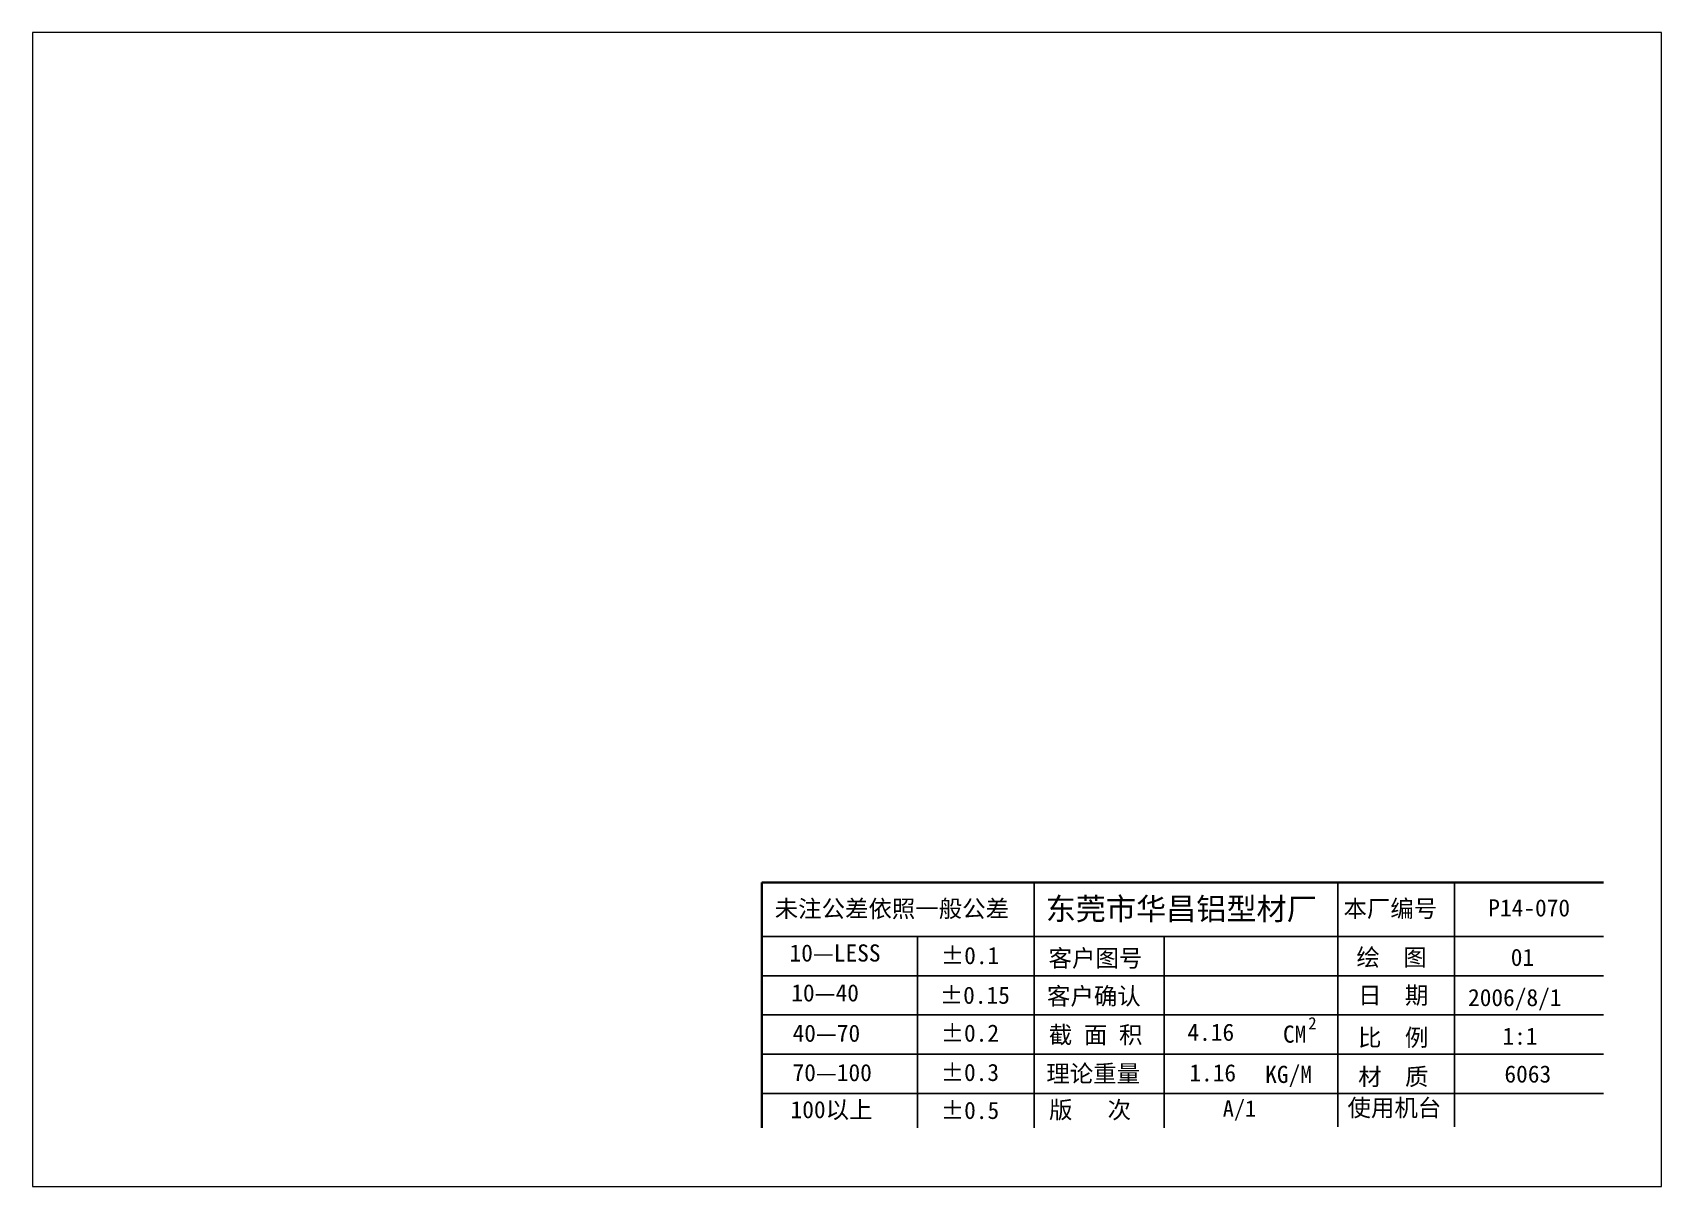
# Paper-space layout '布局1' of a CAD drawing. Header units: millimetres. Extents: x -5 to 294, y -5 to 207.
import ezdxf

# ---------------------------------------------------------------- set-up
doc = ezdxf.new("R2010")
doc.units = ezdxf.units.MM
doc.header["$LTSCALE"] = 0.5
doc.layers.get('0').update_dxf_attribs({"lineweight": 25})
doc.styles.add('STYLE1', font='SimSun.ttf')

# ---------------------------------------------------------------- blocks, each defined once
blk = doc.blocks.new('新块')
at = {"lineweight": 35}
for q in [(283.29, 51.17), (128.94, 6.17)]:
    blk.add_line((128.94, 51.17), q, dxfattribs=at)
for p, q in [((178.88, 51.17), (178.88, 6.17)), ((234.53, 41.45), (234.53, 51.17)), ((255.95, 41.45), (255.95, 51.17)), ((128.94, 41.27), (283.29, 41.27)), ((157.5, 41.27), (157.5, 6.17)), ((202.72, 41.27), (202.72, 6.17)), ((234.53, 41.45), (234.53, 6.35)), ((255.95, 41.45), (255.95, 6.35)), ((128.94, 34.07), (283.29, 34.07)), ((128.94, 26.87), (283.29, 26.87)), ((128.94, 19.67), (283.29, 19.67)), ((128.94, 12.47), (283.29, 12.47))]:
    blk.add_line(p, q)
at = {"style": 'STYLE1'}
for s, height, p in [('未注公差依照一般公差', 3.15, (131.29, 44.78)), ('东莞市华昌铝型材厂', 4.05, (180.98, 44.3)), (' 本厂编号', 3.15, (233.44, 44.8)), ('10—LESS', 3.15, (134.01, 36.66)), ('%%p0.1', 3.15, (161.75, 36.19)), ('客户图号', 3.15, (181.51, 35.7)), ('绘  图', 3.15, (237.96, 35.86)), ('01', 3.15, (266.26, 35.86)), ('10—40', 3.15, (134.33, 29.35)), ('%%p0.15', 3.15, (161.56, 28.92)), ('客户确认', 3.15, (181.22, 28.75)), ('日  期', 3.15, (238.27, 28.9)), ('40—70', 3.15, (134.56, 21.95)), ('%%p0.2', 3.15, (161.72, 21.97)), ('截 面 积', 3.15, (181.55, 21.65)), ('CM', 3.15, (224.49, 21.78)), ('2', 2.25, (229.13, 24.22)), ('比  例', 3.15, (238.26, 21.15)), ('%%p0.3', 3.15, (161.72, 14.76)), ('理论重量', 3.15, (181.11, 14.55)), ('70—100', 3.15, (134.56, 14.73)), ('KG/M', 3.15, (221.23, 14.4)), ('材  质', 3.15, (238.28, 13.98)), ('6063', 3.15, (265.1, 14.47)), ('100以上', 3.15, (134.2, 7.94)), ('%%p0.5', 3.15, (161.74, 7.8)), ('版   次', 3.15, (181.6, 7.9)), ('使用机台', 3.15, (236.33, 8.27))]:
    blk.add_text(s, height=height, dxfattribs=at).set_placement(p)
for tag, p, height in [('A5-187', (262.14, 44.93), 3.15), ('10148782821', (204, 35.94), 3.15), ('2002/10/10', (258.43, 28.49), 3.15), ('17.14', (206.97, 22.13), 3.15), ('1:1', (264.74, 21.41), 3.15), ('12.12', (207.32, 14.69), 3.15), ('A/1', (213.45, 8.21), 3)]:
    blk.add_attdef(tag, p, '', height=height, dxfattribs=at)

psp = doc.layouts.new('布局1')

# ---------------------------------------------------------------- block references
at = {"lineweight": 30}
psp.add_blockref('新块', (0, 0), dxfattribs=at).add_auto_attribs({'A5-187': 'P14-070', '2002/10/10': '2006/8/1', '1:1': '1:1', '17.14': '4.16', '12.12': '1.16', 'A/1': 'A/1'})

# ---------------------------------------------------------------- viewports
at = {"layer": '0'}
psp.add_viewport(center=(144.55, 101.21), size=(298.68, 211.5666), view_center_point=(433.791, 260.408), view_height=211.56663, dxfattribs=at)

doc.saveas('drawing.dxf')
